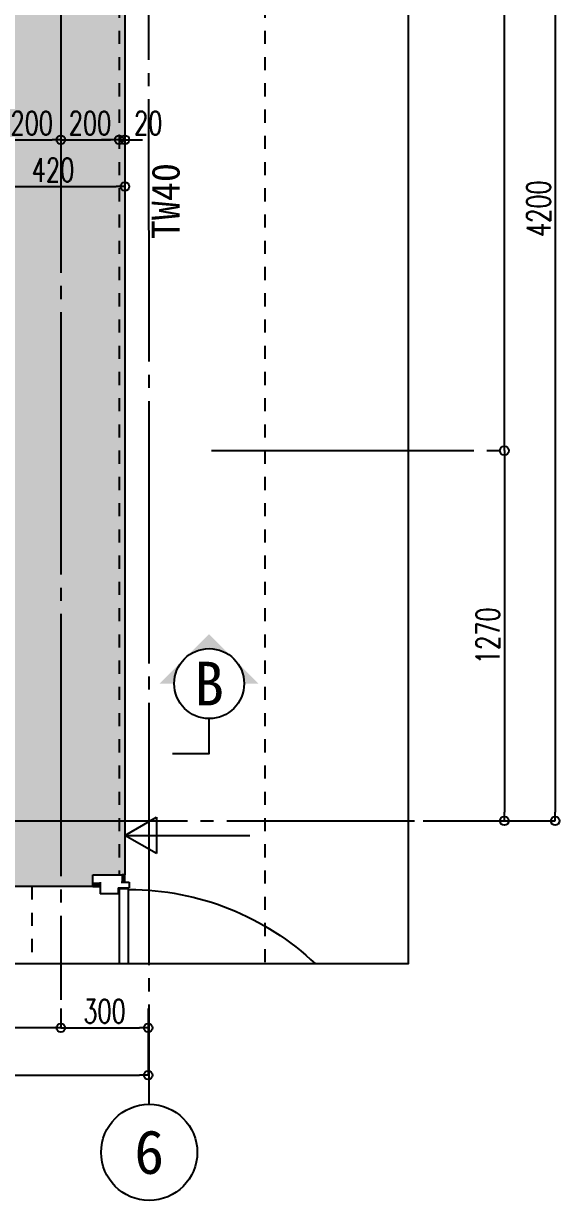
# Model space of a CAD drawing. Extents: x -229451 to 47804, y -161247 to 19812.
# Drawn here: x 6721 to 8561, y 2854 to 6891 of the extents above; entities that cross this region are included whole.
import ezdxf
from ezdxf.enums import TextEntityAlignment as Align

# ---------------------------------------------------------------- set-up
doc = ezdxf.new("R2010")
doc.units = 0
doc.header["$LTSCALE"] = 450
doc.linetypes.add('CENTER2', pattern=[2.3, 2, -0.1, 0.1, -0.1])
doc.linetypes.add('HIDDEN3', pattern=[0.2, 0.1, -0.1])
doc.layers.get('0').update_dxf_attribs({"linetype": 'CONTINUOUS'})
doc.layers.get('DEFPOINTS').update_dxf_attribs({"linetype": 'CONTINUOUS'})
doc.layers.add('E0_図面枠B_OFF', color=255, linetype='CONTINUOUS', plot=False)
for name, color, linetype in [('G1_ハッチング', 251, 'CONTINUOUS'), ('H寸法', 3, 'CONTINUOUS'), ('IA_通芯', 12, 'CENTER2'), ('IB_壁芯', 2, 'CENTER2'), ('IC1_寸法', 3, 'CONTINUOUS'), ('ID1_躯体', 7, 'CONTINUOUS'), ('ID2_構造体', 8, 'HIDDEN3'), ('ID7_打放し表示', 231, 'UTILDN'), ('JA4_壁記号', 4, 'CONTINUOUS'), ('JA7_切断記号', 241, 'CONTINUOUS'), ('JJ1_建具', 1, 'CONTINUOUS'), ('JJ2_建具枠', 3, 'CONTINUOUS'), ('JK1_家具', 1, 'CONTINUOUS'), ('KA2_躯体見下線_梁点線', 8, 'HIDDEN3')]:
    doc.layers.add(name, color=color, linetype=linetype)
doc.styles.add('toda-A (0.7)', font='romans.shx', dxfattribs={"width": 0.7, "bigfont": 'extfont.shx'})
doc.styles.add('toda-G', font='')
doc.styles.get('toda-G').set_extended_font_data('MS Gothic')
doc.linetypes.add('UTILDN', pattern='A,5e-13,[130,ltypeshp.shx,S=0.45,R=0,X=0,Y=-0.45],0,-3', length=3)
doc.dimstyles.new('toda 1：30', dxfattribs={"dimscale": 30, "dimtxt": 2.7, "dimasz": 1, "dimexe": 0, "dimexo": 1, "dimgap": 0, "dimtad": 0, "dimdec": 3, "dimzin": 12, "dimdsep": 46, "dimtxsty": 'toda-A (0.7)', "dimblk": 'ORIGIN', "dimcen": 2.5, "dimclrd": 256, "dimclre": 256, "dimclrt": 7, "dimadec": 0, "dimazin": 0, "dimtfac": 1, "dimtdec": 3, "dimtix": 1, "dimtmove": 2, "dimatfit": 3, "dimldrblk": 'ORIGIN', "dimfxl": 0, "dimtvp": 0.7, "dimtolj": 1, "dimtzin": 0, "dimarcsym": 0})

# ---------------------------------------------------------------- blocks, each defined once
blk = doc.blocks.new('通芯符号B')
at = {"layer": 'IA_通芯', "linetype": 'Continuous'}
blk.add_circle((0, 0), 275, dxfattribs=at)
at = {"layer": 'IA_通芯', "style": 'toda-G'}
blk.add_attdef('X02', text='', height=250, dxfattribs=at).set_placement((0, 0), align=Align.MIDDLE)
blk = doc.blocks.new('_Origin')
at = {"color": 0, "linetype": 'ByBlock', "lineweight": -2}
blk.add_line((0, 0), (-1, 0), dxfattribs=at)
blk.add_circle((0, 0), 0.5, dxfattribs=at)
blk = doc.blocks.new('*D62')
at = {"layer": 'DEFPOINTS', "color": 0, "transparency": 16777216}
for p in [(7669.3, 8675.9), (8371.9, 8675.9), (7337, 5425.9)]:
    blk.add_point(p, dxfattribs=at)
at = {"layer": 'H寸法', "linetype": 'CENTER2', "lineweight": -2, "transparency": 16777216}
for p, q in [((7699.3, 8675.9), (8371.9, 8675.9)), ((7367, 5425.9), (8371.9, 5425.9))]:
    blk.add_line(p, q, dxfattribs=at)
at = {"layer": 'H寸法', "lineweight": -2, "transparency": 16777216}
blk.add_line((8371.9, 5455.9), (8371.9, 8645.9), dxfattribs=at)
at = {"layer": 'H寸法', "lineweight": -2, "transparency": 16777216, "xscale": 30, "yscale": 30, "zscale": 30}
for p, rotation in [((8371.9, 8675.9), 90), ((8371.9, 5425.9), 270)]:
    blk.add_blockref('_Origin', p, dxfattribs=dict(at, rotation=rotation))
at = {"layer": 'H寸法', "color": 7, "transparency": 16777216, "insert": (8315.2, 7050.9), "char_height": 81, "attachment_point": 5, "rotation": 90, "style": 'toda-A (0.7)'}
blk.add_mtext('\\A1;3250', dxfattribs=at)
blk = doc.blocks.new('*D64')
at = {"layer": 'DEFPOINTS', "color": 0, "transparency": 16777216}
for p in [(7337, 5425.9), (8062.9, 4155.9), (8371.9, 4155.9)]:
    blk.add_point(p, dxfattribs=at)
at = {"layer": 'H寸法', "linetype": 'CENTER2', "lineweight": -2, "transparency": 16777216}
for p, q in [((7367, 5425.9), (8371.9, 5425.9)), ((8092.9, 4155.9), (8371.9, 4155.9))]:
    blk.add_line(p, q, dxfattribs=at)
at = {"layer": 'H寸法', "lineweight": -2, "transparency": 16777216}
blk.add_line((8371.9, 5395.9), (8371.9, 4185.9), dxfattribs=at)
at = {"layer": 'H寸法', "lineweight": -2, "transparency": 16777216, "xscale": 30, "yscale": 30, "zscale": 30}
for p, rotation in [((8371.9, 5425.9), 90), ((8371.9, 4155.9), 270)]:
    blk.add_blockref('_Origin', p, dxfattribs=dict(at, rotation=rotation))
at = {"layer": 'H寸法', "color": 7, "transparency": 16777216, "insert": (8315.2, 4790.9), "char_height": 81, "attachment_point": 5, "rotation": 90, "style": 'toda-A (0.7)'}
blk.add_mtext('\\A1;1270', dxfattribs=at)
blk = doc.blocks.new('*D71')
at = {"layer": 'DEFPOINTS', "color": 0, "transparency": 16777216}
for p in [(6649.3, 6532.4), (6849.3, 6532.4), (6849.3, 6492.5)]:
    blk.add_point(p, dxfattribs=at)
at = {"layer": 'H寸法', "linetype": 'CENTER2', "lineweight": -2, "transparency": 16777216}
for p, q in [((6649.3, 6502.4), (6649.3, 6492.5)), ((6849.3, 6502.4), (6849.3, 6492.5))]:
    blk.add_line(p, q, dxfattribs=at)
at = {"layer": 'H寸法', "lineweight": -2, "transparency": 16777216}
blk.add_line((6679.3, 6492.5), (6819.3, 6492.5), dxfattribs=at)
at = {"layer": 'H寸法', "lineweight": -2, "transparency": 16777216, "xscale": 30, "yscale": 30, "zscale": 30, "rotation": 180}
blk.add_blockref('_Origin', (6649.3, 6492.5), dxfattribs=at)
at = {"layer": 'H寸法', "lineweight": -2, "transparency": 16777216, "xscale": 30, "yscale": 30, "zscale": 30}
blk.add_blockref('_Origin', (6849.3, 6492.5), dxfattribs=at)
at = {"layer": 'H寸法', "color": 7, "transparency": 16777216, "insert": (6749.3, 6549.2), "char_height": 81, "attachment_point": 5, "style": 'toda-A (0.7)'}
blk.add_mtext('\\A1;200', dxfattribs=at)
blk = doc.blocks.new('*D72')
at = {"layer": 'DEFPOINTS', "color": 0, "transparency": 16777216}
for p in [(6849.3, 6532.4), (7049.3, 6532.4), (7049.3, 6492.5)]:
    blk.add_point(p, dxfattribs=at)
at = {"layer": 'H寸法', "linetype": 'CENTER2', "lineweight": -2, "transparency": 16777216}
for p, q in [((6849.3, 6502.4), (6849.3, 6492.5)), ((7049.3, 6502.4), (7049.3, 6492.5))]:
    blk.add_line(p, q, dxfattribs=at)
at = {"layer": 'H寸法', "lineweight": -2, "transparency": 16777216}
blk.add_line((6879.3, 6492.5), (7019.3, 6492.5), dxfattribs=at)
at = {"layer": 'H寸法', "lineweight": -2, "transparency": 16777216, "xscale": 30, "yscale": 30, "zscale": 30, "rotation": 180}
blk.add_blockref('_Origin', (6849.3, 6492.5), dxfattribs=at)
at = {"layer": 'H寸法', "lineweight": -2, "transparency": 16777216, "xscale": 30, "yscale": 30, "zscale": 30}
blk.add_blockref('_Origin', (7049.3, 6492.5), dxfattribs=at)
at = {"layer": 'H寸法', "color": 7, "transparency": 16777216, "insert": (6949.3, 6549.2), "char_height": 81, "attachment_point": 5, "style": 'toda-A (0.7)'}
blk.add_mtext('\\A1;200', dxfattribs=at)
blk = doc.blocks.new('*D73')
at = {"layer": 'DEFPOINTS', "color": 0, "transparency": 16777216}
for p in [(7049.3, 6532.4), (7069.3, 6532.4), (7069.3, 6492.5)]:
    blk.add_point(p, dxfattribs=at)
at = {"layer": 'H寸法', "linetype": 'CENTER2', "lineweight": -2, "transparency": 16777216}
for p, q in [((7049.3, 6502.4), (7049.3, 6492.5)), ((7069.3, 6502.4), (7069.3, 6492.5))]:
    blk.add_line(p, q, dxfattribs=at)
at = {"layer": 'H寸法', "lineweight": -2, "transparency": 16777216}
for p, q in [((7019.3, 6492.5), (6989.3, 6492.5)), ((7049.3, 6492.5), (7069.3, 6492.5)), ((7099.3, 6492.5), (7129.3, 6492.5))]:
    blk.add_line(p, q, dxfattribs=at)
at = {"layer": 'H寸法', "lineweight": -2, "transparency": 16777216, "xscale": 30, "yscale": 30, "zscale": 30}
blk.add_blockref('_Origin', (7049.3, 6492.5), dxfattribs=at)
at = {"layer": 'H寸法', "lineweight": -2, "transparency": 16777216, "xscale": 30, "yscale": 30, "zscale": 30, "rotation": 180}
blk.add_blockref('_Origin', (7069.3, 6492.5), dxfattribs=at)
at = {"layer": 'H寸法', "color": 7, "transparency": 16777216, "insert": (7149.3, 6549.2), "char_height": 81, "attachment_point": 5, "style": 'toda-A (0.7)'}
blk.add_mtext('\\A1;20', dxfattribs=at)
blk = doc.blocks.new('*D74')
at = {"layer": 'DEFPOINTS', "color": 0, "transparency": 16777216}
for p in [(6649.3, 6361.5), (7069.3, 6361.5), (7069.3, 6332.1)]:
    blk.add_point(p, dxfattribs=at)
at = {"layer": 'H寸法', "linetype": 'CENTER2', "lineweight": -2, "transparency": 16777216}
for p, q in [((6649.3, 6331.5), (6649.3, 6332.1)), ((7069.3, 6331.5), (7069.3, 6332.1))]:
    blk.add_line(p, q, dxfattribs=at)
at = {"layer": 'H寸法', "lineweight": -2, "transparency": 16777216}
blk.add_line((6679.3, 6332.1), (7039.3, 6332.1), dxfattribs=at)
at = {"layer": 'H寸法', "lineweight": -2, "transparency": 16777216, "xscale": 30, "yscale": 30, "zscale": 30, "rotation": 180}
blk.add_blockref('_Origin', (6649.3, 6332.1), dxfattribs=at)
at = {"layer": 'H寸法', "lineweight": -2, "transparency": 16777216, "xscale": 30, "yscale": 30, "zscale": 30}
blk.add_blockref('_Origin', (7069.3, 6332.1), dxfattribs=at)
at = {"layer": 'H寸法', "color": 7, "transparency": 16777216, "insert": (6822.4, 6388.8), "char_height": 81, "attachment_point": 5, "style": 'toda-A (0.7)'}
blk.add_mtext('\\A1;420', dxfattribs=at)
blk = doc.blocks.new('*D99')
at = {"layer": 'DEFPOINTS', "color": 0, "transparency": 16777216}
for p in [(4549.3, 3542.7), (6849.3, 3542.7), (4549.3, 3446.3)]:
    blk.add_point(p, dxfattribs=at)
at = {"layer": 'H寸法', "linetype": 'CENTER2', "lineweight": -2, "transparency": 16777216}
for p, q in [((4549.3, 3512.7), (4549.3, 3446.3)), ((6849.3, 3512.7), (6849.3, 3446.3))]:
    blk.add_line(p, q, dxfattribs=at)
at = {"layer": 'H寸法', "lineweight": -2, "transparency": 16777216}
blk.add_line((6819.3, 3446.3), (4579.3, 3446.3), dxfattribs=at)
at = {"layer": 'H寸法', "lineweight": -2, "transparency": 16777216, "xscale": 30, "yscale": 30, "zscale": 30, "rotation": 180}
blk.add_blockref('_Origin', (4549.3, 3446.3), dxfattribs=at)
at = {"layer": 'H寸法', "lineweight": -2, "transparency": 16777216, "xscale": 30, "yscale": 30, "zscale": 30}
blk.add_blockref('_Origin', (6849.3, 3446.3), dxfattribs=at)
at = {"layer": 'H寸法', "color": 7, "transparency": 16777216, "insert": (5699.3, 3503), "char_height": 81, "attachment_point": 5, "style": 'toda-A (0.7)'}
blk.add_mtext('\\A1;2300', dxfattribs=at)
blk = doc.blocks.new('*D101')
at = {"layer": 'DEFPOINTS', "color": 0, "transparency": 16777216}
for p in [(8296.2, 8355.9), (8284.8, 4155.9), (8546.1, 4155.9)]:
    blk.add_point(p, dxfattribs=at)
at = {"layer": 'H寸法', "linetype": 'CENTER2', "lineweight": -2, "transparency": 16777216}
for p, q in [((8326.2, 8355.9), (8546.1, 8355.9)), ((8314.8, 4155.9), (8546.1, 4155.9))]:
    blk.add_line(p, q, dxfattribs=at)
at = {"layer": 'H寸法', "lineweight": -2, "transparency": 16777216}
blk.add_line((8546.1, 8325.9), (8546.1, 4185.9), dxfattribs=at)
at = {"layer": 'H寸法', "lineweight": -2, "transparency": 16777216, "xscale": 30, "yscale": 30, "zscale": 30}
for p, rotation in [((8546.1, 8355.9), 90), ((8546.1, 4155.9), 270)]:
    blk.add_blockref('_Origin', p, dxfattribs=dict(at, rotation=rotation))
at = {"layer": 'H寸法', "color": 7, "transparency": 16777216, "insert": (8489.4, 6255.9), "char_height": 81, "attachment_point": 5, "rotation": 90, "style": 'toda-A (0.7)'}
blk.add_mtext('\\A1;4200', dxfattribs=at)
blk = doc.blocks.new('切断記号（小）')
at = {"layer": 'JA7_切断記号', "ltscale": 10}
h = blk.add_hatch(color=256, dxfattribs=at)
h.paths.add_polyline_path([(84.9, 84.9), (169.7, 0), (120, 0, 0.198912)])
h.paths.add_polyline_path([(-84.9, 84.9), (0, 169.7), (84.9, 84.9, 0.414214)])
h.paths.add_polyline_path([(-84.9, 84.9, 0.198912), (-120, 0), (-169.7, 0)])
blk.add_circle((0, 0), 120, dxfattribs=at)
at = {"layer": 'JA7_切断記号', "style": 'toda-G'}
blk.add_attdef('切断符号（小）', text='', height=150, dxfattribs=at).set_placement((0, 0), align=Align.MIDDLE)
blk = doc.blocks.new('*D444')
at = {"layer": 'DEFPOINTS', "color": 0, "transparency": 16777216}
for p in [(6849.3, 3542.7), (7149.3, 3542.7), (7149.3, 3446.3)]:
    blk.add_point(p, dxfattribs=at)
at = {"layer": 'H寸法', "linetype": 'CENTER2', "lineweight": -2, "transparency": 16777216}
for p, q in [((6849.3, 3512.7), (6849.3, 3446.3)), ((7149.3, 3512.7), (7149.3, 3446.3))]:
    blk.add_line(p, q, dxfattribs=at)
at = {"layer": 'H寸法', "lineweight": -2, "transparency": 16777216}
blk.add_line((6879.3, 3446.3), (7119.3, 3446.3), dxfattribs=at)
at = {"layer": 'H寸法', "lineweight": -2, "transparency": 16777216, "xscale": 30, "yscale": 30, "zscale": 30, "rotation": 180}
blk.add_blockref('_Origin', (6849.3, 3446.3), dxfattribs=at)
at = {"layer": 'H寸法', "lineweight": -2, "transparency": 16777216, "xscale": 30, "yscale": 30, "zscale": 30}
blk.add_blockref('_Origin', (7149.3, 3446.3), dxfattribs=at)
at = {"layer": 'H寸法', "color": 7, "transparency": 16777216, "insert": (6999.3, 3503), "char_height": 81, "attachment_point": 5, "style": 'toda-A (0.7)'}
blk.add_mtext('\\A1;300', dxfattribs=at)
blk = doc.blocks.new('*D530')
at = {"layer": 'DEFPOINTS', "color": 0, "transparency": 16777216}
for p in [(4549.3, 3542.7), (7149.3, 3542.7), (7149.3, 3284)]:
    blk.add_point(p, dxfattribs=at)
at = {"layer": 'H寸法', "linetype": 'CENTER2', "lineweight": -2, "transparency": 16777216}
for p, q in [((4549.3, 3512.7), (4549.3, 3284)), ((7149.3, 3512.7), (7149.3, 3284))]:
    blk.add_line(p, q, dxfattribs=at)
at = {"layer": 'H寸法', "lineweight": -2, "transparency": 16777216}
blk.add_line((4579.3, 3284), (7119.3, 3284), dxfattribs=at)
at = {"layer": 'H寸法', "lineweight": -2, "transparency": 16777216, "xscale": 30, "yscale": 30, "zscale": 30, "rotation": 180}
blk.add_blockref('_Origin', (4549.3, 3284), dxfattribs=at)
at = {"layer": 'H寸法', "lineweight": -2, "transparency": 16777216, "xscale": 30, "yscale": 30, "zscale": 30}
blk.add_blockref('_Origin', (7149.3, 3284), dxfattribs=at)
at = {"layer": 'H寸法', "color": 7, "transparency": 16777216, "insert": (5849.3, 3340.7), "char_height": 81, "attachment_point": 5, "style": 'toda-A (0.7)'}
blk.add_mtext('\\A1;2600', dxfattribs=at)

msp = doc.modelspace()

# ---------------------------------------------------------------- hatches: boundary and pattern name
at = {"layer": 'G1_ハッチング'}
msp.add_hatch(color=256, dxfattribs=at).paths.add_polyline_path([(4649.2644, 3665.6805), (4649.2644, 4005.7417), (6649.2644, 4005.7417), (6649.2644, 3941.8449), (6659.35, 3930.7417), (6959.2644, 3930.7417), (6959.2644, 3970.7417), (7069.2644, 3970.7417), (7069.2644, 7835.7417), (7650.7591, 7835.7417), (7669.2644, 7852.551), (7669.2644, 9390.7417), (7559.2644, 9390.7417), (7559.2644, 9430.7417), (7259.35, 9430.7417), (7249.2644, 9419.6385), (7249.2644, 8855.7417), (6649.2644, 8855.7417), (6649.2644, 4255.7417), (4649.2644, 4255.7417), (4649.2644, 9670.6561), (4638.1612, 9680.7417), (4509.2644, 9680.7417), (4509.2644, 9640.7417), (4399.2644, 9640.7417), (4399.2644, 8855.7417), (3548.7555, 8855.7417), (3548.7555, 8255.7417), (4399.2644, 8255.7417), (4399.2644, 6980.7417), (3548.7555, 6980.7417), (3548.7555, 6730.7417), (4399.2644, 6730.7417), (4399.2644, 3665.6805)])
at = {"layer": 'JJ2_建具枠'}
h = msp.add_hatch(dxfattribs=at)
h.set_pattern_fill('ANSI37', color=256, scale=30, angle=90)
h.set_pattern_definition([(135, (7754.9525, -107214.3976), (-2.65165043, -2.65165043), []), (225, (7754.9525, -107214.3976), (2.65165043, -2.65165043), [])])
h.paths.add_polyline_path([(7069.2644, 3970.8917), (7069.2644, 3945.8917), (7059.2644, 3945.8917), (7059.2644, 3970.8917)])
h = msp.add_hatch(dxfattribs=at)
h.set_pattern_fill('ANSI37', color=256, scale=30)
h.set_pattern_definition([(45, (-106002.2644, 1258.964), (-2.65165043, 2.65165043), []), (135, (-106002.2644, 1258.964), (-2.65165043, -2.65165043), [])])
h.paths.add_polyline_path([(6959.2644, 3940.8917), (6984.2644, 3940.8917), (6984.2644, 3930.8917), (6959.2644, 3930.8917)])

# ---------------------------------------------------------------- linework, layer by layer
at = {"layer": 'E0_図面枠B_OFF'}
msp.add_lwpolyline([(3513.4892, 11524.761), (8041.3938, 11524.761), (8041.3938, 3665.6805), (3513.4892, 3665.6805)], close=True, dxfattribs=at)
at = {"layer": 'IA_通芯'}
msp.add_line((7149.2644, 11806.1826), (7151.5368, 3184.047), dxfattribs=at)
at = {"layer": 'IB_壁芯'}
for p, q in [((6849.2644, 7970.9001), (6849.2644, 3542.1003)), ((4313.6205, 4155.8917), (8062.8729, 4155.8917))]:
    msp.add_line(p, q, dxfattribs=at)
at = {"layer": 'IC1_寸法'}
msp.add_lwpolyline([(7081.2644, 3665.6805), (7081.2644, 3922.8917), (7049.2644, 3922.8917), (7049.2644, 3665.6805)], dxfattribs=at)
at = {"layer": 'ID1_躯体'}
for p in [(7069.2644, 7835.8917), (6959.2644, 3970.8917)]:
    msp.add_line(p, (7069.2644, 3970.8917), dxfattribs=at)
at = {"layer": 'ID1_躯体', "extrusion": (-2.99952e-32, -1.22465e-16, -1)}
for q in [(6959.2644, 3970.8917), (6659.35, 3930.8917)]:
    msp.add_line((6959.2644, 3930.8917), q, dxfattribs=at)
at = {"layer": 'ID2_構造体'}
msp.add_line((7049.2644, 7855.8917), (7049.2644, 3970.8917), dxfattribs=at)
at = {"layer": 'ID7_打放し表示', "ltscale": 0.1}
msp.add_line((7069.2644, 7835.8917), (7069.2399, 3970.8917), dxfattribs=at)
at = {"layer": 'JA7_切断記号'}
msp.add_lwpolyline([(7232.8925, 4386.8559), (7358.3323, 4386.8559), (7358.3323, 4506.8559)], dxfattribs=at)
at = {"layer": 'JJ1_建具'}
msp.add_lwpolyline([(7084.2644, 3920.8917), (7084.2644, 3920.8917), (7084.2644, 3920.8917, -0.191761397), (7723.234, 3665.6805, -0.191761397)], format="xyb", dxfattribs=at)
at = {"layer": 'JJ2_建具枠'}
for p, q in [((6984.2644, 3945.8917), (6984.2644, 3905.8917)), ((7046.2644, 3925.8917), (7046.2644, 3905.8917)), ((7046.2644, 3925.8917), (7084.2644, 3925.8917)), ((7056.2644, 3945.8917), (7084.2644, 3945.8917)), ((7084.2644, 3945.8917), (7084.2644, 3925.8917)), ((7046.2644, 3905.8917), (6984.2644, 3905.8917))]:
    msp.add_line(p, q, dxfattribs=at)
for points in [[(7069.2644, 3945.8917), (7069.2644, 3970.8917), (7059.2644, 3970.8917), (7059.2644, 3945.8917)], [(6984.2644, 3940.8917), (6959.2644, 3940.8917), (6959.2644, 3930.8917), (6984.2644, 3930.8917)]]:
    msp.add_lwpolyline(points, close=True, dxfattribs=at)
at = {"layer": 'JK1_家具', "ltscale": 6.5}
for p, q in [((7069.2644, 4105.8917), (7177.2198, 4168.2018)), ((7177.2198, 4168.2018), (7177.2198, 4043.5816)), ((7069.2644, 4105.8917), (7498.2644, 4105.8917)), ((7177.2198, 4043.5816), (7069.2644, 4105.8917))]:
    msp.add_line(p, q, dxfattribs=at)
at = {"layer": 'KA2_躯体見下線_梁点線'}
for p, q in [((7549.2644, 7855.8917), (7549.2644, 3665.6805)), ((6749.2644, 3930.8917), (6749.2644, 3665.6805))]:
    msp.add_line(p, q, dxfattribs=at)

# ---------------------------------------------------------------- block references
at = {"layer": 'IA_通芯', "xscale": 0.6, "yscale": 0.6, "zscale": 0.6}
msp.add_blockref('通芯符号B', (7152.5858, 3019.0503), dxfattribs=at).add_auto_attribs({'X02': '6'})
at = {"layer": 'JA7_切断記号'}
msp.add_blockref('切断記号（小）', (7358.3323, 4626.8559), dxfattribs=at).add_auto_attribs({'切断符号（小）': 'B'})

# ---------------------------------------------------------------- texts
at = {"layer": 'JA4_壁記号', "style": 'toda-G'}
msp.add_text('TW40', height=96, rotation=90, dxfattribs=at).set_placement((7256.9794, 6412.3774), align=Align.RIGHT)

# ---------------------------------------------------------------- dimensions: what is measured, and where the dimension line sits
at = {"layer": 'H寸法'}
for base, p1, p2, picture, middle in [((8371.8725, 8675.8917), (7337.037, 5425.8917), (7669.2644, 8675.8917), '*D62', (8315.1725, 7050.8917)), ((8546.1251, 4155.8917), (8296.1747, 8355.8917), (8284.8122, 4155.8917), '*D101', (8489.4251, 6255.8917)), ((8371.8725, 4155.8917), (7337.037, 5425.8917), (8062.8729, 4155.8917), '*D64', (8315.1725, 4790.8917))]:
    dim = msp.add_linear_dim(base=base, p1=p1, p2=p2, angle=90, dimstyle='toda 1：30', override={"dimfxl": 0}, dxfattribs=at)
    dim.commit()
    dim.dimension.update_dxf_attribs({"geometry": picture, "text_midpoint": middle})
for base, p1, p2, picture, middle in [((6849.2644, 6492.4607), (6649.2644, 6532.4315), (6849.2644, 6532.4315), '*D71', (6749.2644, 6549.1607)), ((7049.2644, 6492.4607), (6849.2644, 6532.4315), (7049.2644, 6532.4315), '*D72', (6949.2644, 6549.1607)), ((4549.2644, 3446.3445), (6849.2644, 3542.6581), (4549.2644, 3542.6581), '*D99', (5699.2644, 3503.0445)), ((7149.2644, 3446.3445), (6849.2644, 3542.6581), (7149.2644, 3542.6581), '*D444', (6999.2644, 3503.0445)), ((7149.2644, 3284.0309), (4549.2644, 3542.6581), (7149.2644, 3542.6581), '*D530', (5849.2644, 3340.7309))]:
    dim = msp.add_linear_dim(base=base, p1=p1, p2=p2, dimstyle='toda 1：30', override={"dimfxl": 0}, dxfattribs=at)
    dim.commit()
    dim.dimension.update_dxf_attribs({"geometry": picture, "text_midpoint": middle})
for base, p1, p2, picture, middle in [((7069.2644, 6492.4607), (7049.2644, 6532.4315), (7069.2644, 6532.4315), '*D73', (7149.2644, 6549.1607)), ((7069.2644, 6332.1278), (6649.2644, 6361.5107), (7069.2644, 6361.5107), '*D74', (6822.401, 6388.8278))]:
    dim = msp.add_linear_dim(base=base, p1=p1, p2=p2, dimstyle='toda 1：30', override={"dimfxl": 0}, dxfattribs=at)
    dim.commit()
    dim.dimension.update_dxf_attribs({"geometry": picture, "text_midpoint": middle, "dimtype": 160})

doc.saveas('drawing.dxf')
